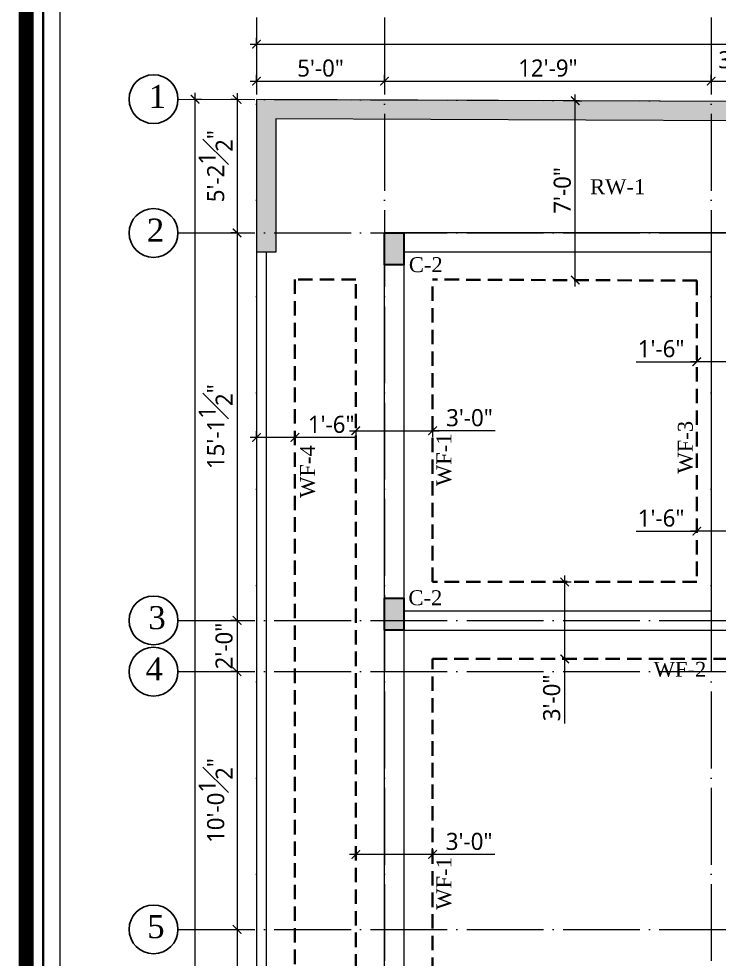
# Model space of a CAD drawing. Header units: inches. Extents: x 77090 to 90659, y -228139 to -226123.
# Drawn here: x 79708.5 to 80036.6, y -227007.8 to -226567.3 of the extents above; entities that cross this region are included whole.
import ezdxf

# ---------------------------------------------------------------- set-up
doc = ezdxf.new("R2010")
doc.units = ezdxf.units.IN
doc.header["$LTSCALE"] = 15
doc.header["$MEASUREMENT"] = 0
doc.header["$PDMODE"] = 66
for name, pattern in [('ACAD_ISO02W100', [15, 12, -3]), ('ACAD_ISO04W100', [30, 24, -3, 0, -3]), ('DASHED', [0.75, 0.5, -0.25])]:
    doc.linetypes.add(name, pattern=pattern)
doc.layers.get('0').update_dxf_attribs({"lineweight": 25})
doc.layers.get('Defpoints').update_dxf_attribs({"lineweight": 25})
for name, color, linetype, lineweight in [('doted1', 30, 'ACAD_ISO02W100', 13), ('GRID', 8, 'Continuous', 13), ('HACH', 8, 'Continuous', 13), ('level', 7, 'Continuous', 13), ('S', 6, 'Continuous', 30), ('TEXTS', 41, 'Continuous', 13), ('TILE', 252, 'Continuous', 9), ('wall', 240, 'Continuous', 13)]:
    doc.layers.add(name, color=color, linetype=linetype, lineweight=lineweight)
doc.styles.add('ADE', font='', dxfattribs={"height": 6})
doc.styles.get("Standard").update_dxf_attribs({"font": 'trebuc.ttf'})
doc.styles.get('ADE').set_extended_font_data('Arial Rounded MT Bold')
doc.dimstyles.new('TARIQ', dxfattribs={"dimtxt": 6, "dimasz": 6, "dimexe": 6, "dimexo": 6, "dimgap": 2, "dimtad": 1, "dimdec": 1, "dimzin": 3, "dimdsep": 46, "dimlunit": 4, "dimtxsty": 'Standard', "dimblk": 'ARCHTICK', "dimcen": 0.09375, "dimdle": 6, "dimclrd": 256, "dimclre": 256, "dimclrt": 3, "dimadec": 1, "dimazin": 0, "dimtfac": 1, "dimtdec": 1, "dimtofl": 0, "dimtmove": 1, "dimatfit": 3, "dimldrblk": 'ARCHTICK', "dimfxl": 0, "dimfrac": 1, "dimtolj": 1, "dimtzin": 0, "dimlwd": -1, "dimlwe": -1, "dimarcsym": 0})

# ---------------------------------------------------------------- blocks, each defined once
blk = doc.blocks.new('_ArchTick')
at = {"color": 0, "linetype": 'ByBlock', "lineweight": 5, "const_width": 0.15}
blk.add_lwpolyline([(-0.5, -0.5), (0.5, 0.5)], dxfattribs=at)
blk = doc.blocks.new('*D124')
at = {"layer": 'Defpoints', "color": 0, "ltscale": 10}
for p in [(79879.83, -226596.51), (79819.83, -226600.26), (79879.83, -226600.26)]:
    blk.add_point(p, dxfattribs=at)
at = {"layer": 'HACH', "ltscale": 10}
for p, q in [((79819.83, -226596.69), (79819.83, -226593.51)), ((79879.83, -226596.69), (79879.83, -226593.51)), ((79816.83, -226596.51), (79882.83, -226596.51))]:
    blk.add_line(p, q, dxfattribs=at)
at = {"layer": 'HACH', "ltscale": 10, "xscale": 4, "yscale": 4, "zscale": 4, "rotation": 180}
blk.add_blockref('_ArchTick', (79819.83, -226596.51), dxfattribs=at)
at = {"layer": 'HACH', "ltscale": 10, "xscale": 4, "yscale": 4, "zscale": 4}
blk.add_blockref('_ArchTick', (79879.83, -226596.51), dxfattribs=at)
at = {"layer": 'HACH', "color": 3, "ltscale": 10, "insert": (79849.83, -226590.44), "char_height": 8, "attachment_point": 5}
blk.add_mtext('\\A1;5\'-0"', dxfattribs=at)
blk = doc.blocks.new('*D125')
at = {"layer": 'Defpoints', "color": 0, "ltscale": 10}
for p in [(80032.83, -226596.51), (80032.83, -226596.51), (79879.83, -226600.26)]:
    blk.add_point(p, dxfattribs=at)
at = {"layer": 'HACH', "ltscale": 10}
for p, q in [((79879.83, -226596.69), (79879.83, -226593.51)), ((80032.83, -226596.51), (80032.83, -226593.51)), ((79876.83, -226596.51), (80035.83, -226596.51))]:
    blk.add_line(p, q, dxfattribs=at)
at = {"layer": 'HACH', "ltscale": 10, "xscale": 4, "yscale": 4, "zscale": 4, "rotation": 180}
blk.add_blockref('_ArchTick', (79879.83, -226596.51), dxfattribs=at)
at = {"layer": 'HACH', "ltscale": 10, "xscale": 4, "yscale": 4, "zscale": 4}
blk.add_blockref('_ArchTick', (80032.83, -226596.51), dxfattribs=at)
at = {"layer": 'HACH', "color": 3, "ltscale": 10, "insert": (79956.33, -226590.42), "char_height": 8, "attachment_point": 5}
blk.add_mtext('\\A1;12\'-9"', dxfattribs=at)
blk = doc.blocks.new('*D126')
at = {"layer": 'Defpoints', "color": 0, "ltscale": 10}
for p in [(80032.83, -226596.51), (80073.33, -226596.51), (80073.33, -226596.51)]:
    blk.add_point(p, dxfattribs=at)
at = {"layer": 'HACH', "ltscale": 10}
for p, q in [((80032.83, -226596.51), (80032.83, -226593.51)), ((80073.33, -226596.51), (80073.33, -226593.51)), ((80029.83, -226596.51), (80076.33, -226596.51))]:
    blk.add_line(p, q, dxfattribs=at)
at = {"layer": 'HACH', "ltscale": 10, "xscale": 4, "yscale": 4, "zscale": 4, "rotation": 180}
blk.add_blockref('_ArchTick', (80032.83, -226596.51), dxfattribs=at)
at = {"layer": 'HACH', "ltscale": 10, "xscale": 4, "yscale": 4, "zscale": 4}
blk.add_blockref('_ArchTick', (80073.33, -226596.51), dxfattribs=at)
at = {"layer": 'HACH', "color": 3, "ltscale": 10, "insert": (80053.08, -226586.48), "char_height": 8, "attachment_point": 5}
blk.add_mtext('\\A1;3\'-4{\\H1.000000x;\\S1#2;}"', dxfattribs=at)
blk = doc.blocks.new('*D131')
at = {"layer": 'Defpoints', "color": 0, "ltscale": 10}
for p in [(79819.83, -226579.22), (80419.58, -226579.22), (80419.58, -226579.22)]:
    blk.add_point(p, dxfattribs=at)
at = {"layer": 'HACH', "ltscale": 10}
for p, q in [((79819.83, -226579.22), (79819.83, -226576.22)), ((80419.58, -226579.22), (80419.58, -226576.22)), ((79816.83, -226579.22), (80422.58, -226579.22))]:
    blk.add_line(p, q, dxfattribs=at)
at = {"layer": 'HACH', "ltscale": 10, "xscale": 4, "yscale": 4, "zscale": 4, "rotation": 180}
blk.add_blockref('_ArchTick', (79819.83, -226579.22), dxfattribs=at)
at = {"layer": 'HACH', "ltscale": 10, "xscale": 4, "yscale": 4, "zscale": 4}
blk.add_blockref('_ArchTick', (80419.58, -226579.22), dxfattribs=at)
at = {"layer": 'HACH', "color": 3, "ltscale": 10, "insert": (80119.7, -226573.15), "char_height": 8, "attachment_point": 5}
blk.add_mtext('\\A1;50\'-0"', dxfattribs=at)
blk = doc.blocks.new('*D175')
at = {"layer": 'Defpoints', "color": 0, "ltscale": 10}
for p in [(79810.73, -226605.07), (79810.73, -226667.62), (79810.73, -226667.62)]:
    blk.add_point(p, dxfattribs=at)
at = {"layer": 'HACH', "ltscale": 10}
for p, q in [((79810.73, -226602.07), (79810.73, -226670.62)), ((79810.73, -226605.07), (79807.73, -226605.07)), ((79810.73, -226667.62), (79807.73, -226667.62))]:
    blk.add_line(p, q, dxfattribs=at)
at = {"layer": 'HACH', "ltscale": 10, "xscale": 4, "yscale": 4, "zscale": 4}
for p, rotation in [((79810.73, -226605.07), 90), ((79810.73, -226667.62), 270)]:
    blk.add_blockref('_ArchTick', p, dxfattribs=dict(at, rotation=rotation))
at = {"layer": 'HACH', "color": 3, "ltscale": 10, "insert": (79800.69, -226636.34), "char_height": 8, "attachment_point": 5, "rotation": 90}
blk.add_mtext('\\A1;5\'-2{\\H1.000000x;\\S1#2;}"', dxfattribs=at)
blk = doc.blocks.new('*D176')
at = {"layer": 'Defpoints', "color": 0, "ltscale": 10}
for p in [(79810.73, -226667.62), (79810.73, -226849.12), (79810.73, -226849.12)]:
    blk.add_point(p, dxfattribs=at)
at = {"layer": 'HACH', "ltscale": 10}
for p, q in [((79810.73, -226664.62), (79810.73, -226852.12)), ((79810.73, -226667.62), (79807.73, -226667.62)), ((79810.73, -226849.12), (79807.73, -226849.12))]:
    blk.add_line(p, q, dxfattribs=at)
at = {"layer": 'HACH', "ltscale": 10, "xscale": 4, "yscale": 4, "zscale": 4}
for p, rotation in [((79810.73, -226667.62), 90), ((79810.73, -226849.12), 270)]:
    blk.add_blockref('_ArchTick', p, dxfattribs=dict(at, rotation=rotation))
at = {"layer": 'HACH', "color": 3, "ltscale": 10, "insert": (79800.69, -226758.37), "char_height": 8, "attachment_point": 5, "rotation": 90}
blk.add_mtext('\\A1;15\'-1{\\H1.000000x;\\S1#2;}"', dxfattribs=at)
blk = doc.blocks.new('*D177')
at = {"layer": 'Defpoints', "color": 0, "ltscale": 10}
for p in [(79810.73, -226849.12), (79810.73, -226873.12), (79810.73, -226873.12)]:
    blk.add_point(p, dxfattribs=at)
at = {"layer": 'HACH', "ltscale": 10}
for p, q in [((79810.73, -226849.12), (79807.73, -226849.12)), ((79810.73, -226846.12), (79810.73, -226876.12)), ((79810.73, -226873.12), (79807.73, -226873.12))]:
    blk.add_line(p, q, dxfattribs=at)
at = {"layer": 'HACH', "ltscale": 10, "xscale": 4, "yscale": 4, "zscale": 4}
for p, rotation in [((79810.73, -226849.12), 90), ((79810.73, -226873.12), 270)]:
    blk.add_blockref('_ArchTick', p, dxfattribs=dict(at, rotation=rotation))
at = {"layer": 'HACH', "color": 3, "ltscale": 10, "insert": (79804.66, -226861.12), "char_height": 8, "attachment_point": 5, "rotation": 90}
blk.add_mtext('\\A1;2\'-0"', dxfattribs=at)
blk = doc.blocks.new('*D178')
at = {"layer": 'Defpoints', "color": 0, "ltscale": 10}
for p in [(79810.73, -226873.12), (79810.58, -226993.85), (79810.73, -226993.85)]:
    blk.add_point(p, dxfattribs=at)
at = {"layer": 'HACH', "ltscale": 10}
for p, q in [((79810.73, -226870.12), (79810.73, -226996.85)), ((79810.73, -226873.12), (79807.73, -226873.12)), ((79810.73, -226993.85), (79813.73, -226993.85))]:
    blk.add_line(p, q, dxfattribs=at)
at = {"layer": 'HACH', "ltscale": 10, "xscale": 4, "yscale": 4, "zscale": 4}
for p, rotation in [((79810.73, -226873.12), 90), ((79810.73, -226993.85), 270)]:
    blk.add_blockref('_ArchTick', p, dxfattribs=dict(at, rotation=rotation))
at = {"layer": 'HACH', "color": 3, "ltscale": 10, "insert": (79800.69, -226933.48), "char_height": 8, "attachment_point": 5, "rotation": 90}
blk.add_mtext('\\A1;10\'-0{\\H1.000000x;\\S1#2;}"', dxfattribs=at)
blk = doc.blocks.new('*D179')
at = {"layer": 'Defpoints', "color": 0, "ltscale": 10}
for p in [(79810.58, -226993.85), (79810.22, -227062.12), (79810.73, -227062.12)]:
    blk.add_point(p, dxfattribs=at)
at = {"layer": 'HACH', "ltscale": 10}
for p, q in [((79810.73, -226990.85), (79810.73, -227065.12)), ((79810.73, -226993.85), (79813.73, -226993.85)), ((79810.73, -227062.12), (79813.73, -227062.12))]:
    blk.add_line(p, q, dxfattribs=at)
at = {"layer": 'HACH', "ltscale": 10, "xscale": 4, "yscale": 4, "zscale": 4}
for p, rotation in [((79810.73, -226993.85), 90), ((79810.73, -227062.12), 270)]:
    blk.add_blockref('_ArchTick', p, dxfattribs=dict(at, rotation=rotation))
at = {"layer": 'HACH', "color": 3, "ltscale": 10, "insert": (79800.69, -227027.98), "char_height": 8, "attachment_point": 5, "rotation": 90}
blk.add_mtext('\\A1;5\'-8{\\H1.000000x;\\S1#2;}"', dxfattribs=at)
blk = doc.blocks.new('*D186')
at = {"layer": 'Defpoints', "color": 0, "ltscale": 10}
for p in [(79786.98, -226604.98), (79791.06, -226604.98), (79786.77, -227687.62)]:
    blk.add_point(p, dxfattribs=at)
at = {"layer": 'HACH', "ltscale": 10}
for p, q in [((79791.06, -227690.62), (79791.06, -226601.98)), ((79790.88, -226604.98), (79794.06, -226604.98)), ((79790.88, -227687.62), (79794.06, -227687.62))]:
    blk.add_line(p, q, dxfattribs=at)
at = {"layer": 'HACH', "ltscale": 10, "xscale": 4, "yscale": 4, "zscale": 4}
for p, rotation in [((79791.06, -226604.98), 90), ((79791.06, -227687.62), 270)]:
    blk.add_blockref('_ArchTick', p, dxfattribs=dict(at, rotation=rotation))
at = {"layer": 'HACH', "color": 3, "ltscale": 10, "insert": (79781.01, -227146.3), "char_height": 8, "attachment_point": 5, "rotation": 90}
blk.add_mtext('\\A1;90\'-2{\\H1.000000x;\\S1#2;}"', dxfattribs=at)
blk = doc.blocks.new('*D189')
at = {"layer": 'Defpoints', "color": 0, "ltscale": 10}
for p in [(79964.55, -226605.71), (79969.17, -226605.71), (79964.2, -226689.71)]:
    blk.add_point(p, dxfattribs=at)
at = {"layer": 'HACH', "ltscale": 10}
for p, q in [((79969.17, -226692.71), (79969.17, -226602.71)), ((79968.99, -226605.71), (79972.17, -226605.71)), ((79968.99, -226689.71), (79972.17, -226689.71))]:
    blk.add_line(p, q, dxfattribs=at)
at = {"layer": 'HACH', "ltscale": 10, "xscale": 4, "yscale": 4, "zscale": 4}
for p, rotation in [((79969.17, -226605.71), 90), ((79969.17, -226689.71), 270)]:
    blk.add_blockref('_ArchTick', p, dxfattribs=dict(at, rotation=rotation))
at = {"layer": 'HACH', "color": 3, "ltscale": 10, "insert": (79963.1, -226647.71), "char_height": 8, "attachment_point": 5, "rotation": 90}
blk.add_mtext('\\A1;7\'-0"', dxfattribs=at)
blk = doc.blocks.new('*D190')
at = {"layer": 'Defpoints', "color": 0, "ltscale": 10}
for p in [(79866.33, -226741.36), (79902.33, -226741.36), (79902.33, -226760.28)]:
    blk.add_point(p, dxfattribs=at)
at = {"layer": 'HACH', "ltscale": 10}
for p, q in [((79863.33, -226760.28), (79905.33, -226760.28)), ((79866.33, -226760.1), (79866.33, -226763.28)), ((79902.33, -226760.1), (79902.33, -226763.28)), ((79931.58, -226760.28), (79902.33, -226760.28))]:
    blk.add_line(p, q, dxfattribs=at)
at = {"layer": 'HACH', "ltscale": 10, "xscale": 4, "yscale": 4, "zscale": 4, "rotation": 180}
blk.add_blockref('_ArchTick', (79866.33, -226760.28), dxfattribs=at)
at = {"layer": 'HACH', "ltscale": 10, "xscale": 4, "yscale": 4, "zscale": 4}
blk.add_blockref('_ArchTick', (79902.33, -226760.28), dxfattribs=at)
at = {"layer": 'HACH', "color": 3, "ltscale": 10, "insert": (79919.6, -226754.21), "char_height": 8, "attachment_point": 5}
blk.add_mtext('\\A1;3\'-0"', dxfattribs=at)
blk = doc.blocks.new('*D191')
at = {"layer": 'Defpoints', "color": 0, "ltscale": 10}
for p in [(80026.08, -226727.95), (80026.08, -226727.95), (80044.08, -226727.95)]:
    blk.add_point(p, dxfattribs=at)
at = {"layer": 'HACH', "ltscale": 10}
for p, q in [((80026.08, -226727.95), (80026.08, -226724.95)), ((80044.08, -226727.95), (80044.08, -226724.95)), ((79997.64, -226727.95), (80026.08, -226727.95)), ((80047.08, -226727.95), (80023.08, -226727.95))]:
    blk.add_line(p, q, dxfattribs=at)
at = {"layer": 'HACH', "ltscale": 10, "xscale": 4, "yscale": 4, "zscale": 4, "rotation": 180}
blk.add_blockref('_ArchTick', (80026.08, -226727.95), dxfattribs=at)
at = {"layer": 'HACH', "ltscale": 10, "xscale": 4, "yscale": 4, "zscale": 4}
blk.add_blockref('_ArchTick', (80044.08, -226727.95), dxfattribs=at)
at = {"layer": 'HACH', "color": 3, "ltscale": 10, "insert": (80009.37, -226721.87), "char_height": 8, "attachment_point": 5}
blk.add_mtext('\\A1;1\'-6"', dxfattribs=at)
blk = doc.blocks.new('*D138')
at = {"layer": 'Defpoints', "color": 0, "ltscale": 10}
for p in [(80026.08, -226807.3), (80026.08, -226807.3), (80044.08, -226807.3)]:
    blk.add_point(p, dxfattribs=at)
at = {"layer": 'HACH', "ltscale": 10}
for p, q in [((80026.08, -226807.3), (80026.08, -226804.3)), ((80044.08, -226807.3), (80044.08, -226804.3)), ((79997.64, -226807.3), (80026.08, -226807.3)), ((80047.08, -226807.3), (80023.08, -226807.3))]:
    blk.add_line(p, q, dxfattribs=at)
at = {"layer": 'HACH', "ltscale": 10, "xscale": 4, "yscale": 4, "zscale": 4, "rotation": 180}
blk.add_blockref('_ArchTick', (80026.08, -226807.3), dxfattribs=at)
at = {"layer": 'HACH', "ltscale": 10, "xscale": 4, "yscale": 4, "zscale": 4}
blk.add_blockref('_ArchTick', (80044.08, -226807.3), dxfattribs=at)
at = {"layer": 'HACH', "color": 3, "ltscale": 10, "insert": (80009.37, -226801.22), "char_height": 8, "attachment_point": 5}
blk.add_mtext('\\A1;1\'-6"', dxfattribs=at)
blk = doc.blocks.new('*D192')
at = {"layer": 'Defpoints', "color": 0, "ltscale": 10}
for p in [(79963, -226831.12), (79964.2, -226831.12), (79963, -226867.12)]:
    blk.add_point(p, dxfattribs=at)
at = {"layer": 'HACH', "ltscale": 10}
for p, q in [((79964.2, -226870.12), (79964.2, -226828.12)), ((79964.2, -226831.12), (79967.2, -226831.12)), ((79964.2, -226867.12), (79967.2, -226867.12)), ((79964.2, -226897.38), (79964.2, -226867.12))]:
    blk.add_line(p, q, dxfattribs=at)
at = {"layer": 'HACH', "ltscale": 10, "xscale": 4, "yscale": 4, "zscale": 4}
for p, rotation in [((79964.2, -226831.12), 90), ((79964.2, -226867.12), 270)]:
    blk.add_blockref('_ArchTick', p, dxfattribs=dict(at, rotation=rotation))
at = {"layer": 'HACH', "color": 3, "ltscale": 10, "insert": (79958.13, -226885.4), "char_height": 8, "attachment_point": 5, "rotation": 90}
blk.add_mtext('\\A1;3\'-0"', dxfattribs=at)
blk = doc.blocks.new('*D152')
at = {"layer": 'Defpoints', "color": 0, "ltscale": 10}
for p in [(79866.33, -226958.75), (79866.33, -226958.75), (79902.33, -226958.75)]:
    blk.add_point(p, dxfattribs=at)
at = {"layer": 'HACH', "ltscale": 10}
for p, q in [((79905.33, -226958.75), (79863.33, -226958.75)), ((79866.33, -226958.75), (79866.33, -226955.75)), ((79902.33, -226958.75), (79902.33, -226955.75)), ((79931.42, -226958.75), (79902.33, -226958.75))]:
    blk.add_line(p, q, dxfattribs=at)
at = {"layer": 'HACH', "ltscale": 10, "xscale": 4, "yscale": 4, "zscale": 4, "rotation": 180}
blk.add_blockref('_ArchTick', (79866.33, -226958.75), dxfattribs=at)
at = {"layer": 'HACH', "ltscale": 10, "xscale": 4, "yscale": 4, "zscale": 4}
blk.add_blockref('_ArchTick', (79902.33, -226958.75), dxfattribs=at)
at = {"layer": 'HACH', "color": 3, "ltscale": 10, "insert": (79919.45, -226952.68), "char_height": 8, "attachment_point": 5}
blk.add_mtext('\\A1;3\'-0"', dxfattribs=at)
blk = doc.blocks.new('*D214')
at = {"layer": 'Defpoints', "color": 0, "ltscale": 10}
for p in [(79819.83, -226763.41), (79819.83, -226767.44), (79837.83, -226767.44)]:
    blk.add_point(p, dxfattribs=at)
at = {"layer": 'HACH', "ltscale": 10}
for p, q in [((79819.83, -226763.59), (79819.83, -226760.41)), ((79837.83, -226763.59), (79837.83, -226760.41)), ((79840.83, -226763.41), (79816.83, -226763.41)), ((79866.56, -226763.41), (79837.83, -226763.41))]:
    blk.add_line(p, q, dxfattribs=at)
at = {"layer": 'HACH', "ltscale": 10, "xscale": 4, "yscale": 4, "zscale": 4, "rotation": 180}
blk.add_blockref('_ArchTick', (79819.83, -226763.41), dxfattribs=at)
at = {"layer": 'HACH', "ltscale": 10, "xscale": 4, "yscale": 4, "zscale": 4}
blk.add_blockref('_ArchTick', (79837.83, -226763.41), dxfattribs=at)
at = {"layer": 'HACH', "color": 3, "ltscale": 10, "insert": (79854.83, -226757.33), "char_height": 8, "attachment_point": 5}
blk.add_mtext('\\A1;1\'-6"', dxfattribs=at)

msp = doc.modelspace()

# ---------------------------------------------------------------- hatches: boundary and pattern name
at = {"layer": 'HACH', "ltscale": 10}
for points in [[(79888.83, -226667.62), (79879.83, -226667.62), (79879.83, -226682.62), (79888.83, -226682.62)], [(79888.83, -226838.62), (79879.83, -226838.62), (79879.83, -226853.62), (79888.83, -226853.62)]]:
    msp.add_hatch(color=256, dxfattribs=at).paths.add_polyline_path(points)
at = {"layer": 'TILE', "ltscale": 2.1}
h = msp.add_hatch(dxfattribs=at)
h.set_pattern_fill('AR-CONC', color=256, style=0)
h.set_pattern_definition([(50, (-19953.017, -254129.0324), (7.17260183, -0.62752135), [0.75, -8.25]), (355, (-19953.017, -254129.0324), (-1.38751334, 7.52192134), [0.6, -6.6]), (100.4514, (-19952.419, -254129.085), (5.7850938, 6.8943954), [0.6374019, -7.0114211]), (46.1842, (-19953.017, -254127.032), (10.6724105, -1.65519014), [1.125, -12.375]), (96.6356, (-19952.128, -254127.17), (9.3466271, 9.7411787), [0.9561029, -10.51713]), (351.1842, (-19953.017, -254127.032), (9.3466195, 9.741186), [0.9, -9.9]), (21, (-19952.017, -254127.5324), (5.96907052, -4.0261889), [0.75, -8.25]), (326, (-19952.017, -254127.5324), (2.4331533, 7.25150045), [0.6, -6.6]), (71.4514, (-19951.5196, -254127.868), (8.4022263, 3.22530497), [0.6374019, -7.0114211]), (37.5, (-19953.017, -254129.0324), (0.12159855, 3.32893854), [0, -6.52, 0, -6.7, 0, -6.625]), (7.5, (-19953.017, -254129.0324), (2.63069537, 3.94411712), [0, -3.82, 0, -6.37, 0, -2.525]), (327.5, (-19955.247, -254129.0324), (5.33822436, -0.22554872), [0, -2.5, 0, -7.8, 0, -10.35]), (317.5, (-19956.247, -254129.0324), (5.8318617, 1.00104982), [0, -3.25, 0, -5.18, 0, -7.35])])
h.paths.add_polyline_path([(80015.22, -226605.92), (79819.83, -226605.1), (79819.83, -226676.62), (79828.83, -226676.62), (79828.83, -226614.14), (80015.22, -226614.92)])
h.paths.add_polyline_path([(80123.18, -226606.37), (80015.22, -226605.92), (80015.22, -226614.92), (80123.18, -226615.37)])
h.paths.add_polyline_path([(80072.38, -226613.31), (80155.95, -226613.31), (80155.95, -226639.63), (80072.38, -226639.63)], flags=9)

# ---------------------------------------------------------------- linework, layer by layer
for centre in [(79771.59, -226604.96), (79771.59, -226604.96), (79771.59, -226667.62), (79771.59, -226667.62), (79771.59, -226849.12), (79771.59, -226849.12), (79771.59, -226873.12), (79771.59, -226873.12), (79771.59, -226993.85), (79771.59, -226993.85)]:
    msp.add_circle(centre, 11.43)
at = {"layer": 'doted1', "linetype": 'ByBlock', "ltscale": 0.3, "const_width": 7}
msp.add_lwpolyline([(79711.98, -226457.2), (80715.92, -226457.2), (80715.92, -227877.5), (79711.98, -227877.5)], close=True, dxfattribs=at)
at = {"layer": 'GRID', "linetype": 'ACAD_ISO04W100', "ltscale": 0.1}
for p, q in [((79819.83, -226566.73), (79819.83, -227716.13)), ((79879.83, -226566.73), (79879.83, -227716.13)), ((80032.83, -226566.73), (80032.83, -227110.66)), ((79783.02, -226604.96), (80444.16, -226607.38)), ((79783.02, -226667.62), (80444.16, -226667.62)), ((79783.02, -226849.12), (80216.87, -226849.12)), ((79783.02, -226873.12), (80444.16, -226873.12)), ((79783.02, -226993.85), (80245.42, -226993.85))]:
    msp.add_line(p, q, dxfattribs=at)
at = {"layer": 'level', "linetype": 'DASHED', "lineweight": 35, "ltscale": 0.9}
for p, q in [((79837.83, -226689.45), (79837.83, -227326.12)), ((79866.33, -226689.45), (79837.83, -226689.45)), ((79866.33, -227326.12), (79866.33, -226689.45)), ((79902.33, -226831.12), (79902.33, -226689.45)), ((80026.08, -226689.97), (79902.33, -226689.45)), ((80026.08, -226689.97), (80026.08, -226831.12)), ((80026.08, -226831.12), (79902.33, -226831.12)), ((79902.33, -227044.12), (79902.33, -226867.12)), ((79902.33, -226867.12), (80176.81, -226867.12))]:
    msp.add_line(p, q, dxfattribs=at)
at = {"layer": 'level', "linetype": 'ByBlock', "lineweight": 35, "ltscale": 0.1}
msp.add_lwpolyline([(79719.93, -226465.15), (80707.97, -226465.15), (80707.97, -227869.55), (79719.93, -227869.55)], close=True, dxfattribs=at)
at = {"layer": 'level', "ltscale": 0.25}
msp.add_lwpolyline([(79727.88, -226473.1), (80700.02, -226473.1), (80700.02, -227861.6), (79727.88, -227861.6)], close=True, dxfattribs=at)
at = {"layer": 'S'}
for points in [[(79879.83, -226667.62), (79888.83, -226667.62), (79888.83, -226682.62), (79879.83, -226682.62)], [(79879.83, -226838.62), (79888.83, -226838.62), (79888.83, -226853.62), (79879.83, -226853.62)]]:
    msp.add_lwpolyline(points, close=True, dxfattribs=at)
at = {"layer": 'wall'}
for p, q in [((80419.58, -226607.62), (79819.83, -226605.1)), ((79819.83, -226605.1), (79819.83, -226676.62)), ((79819.83, -226607.62), (79819.83, -227672.62)), ((80410.58, -226616.58), (79828.83, -226614.14)), ((79828.83, -226614.14), (79828.83, -226676.62)), ((80359.33, -226667.62), (79879.83, -226667.62)), ((79879.83, -227351.62), (79879.83, -226667.62)), ((79819.83, -226676.62), (79819.83, -227687.62)), ((79824.33, -226676.62), (79824.33, -227342.62)), ((80032.83, -226676.62), (79888.83, -226676.62)), ((79888.83, -226676.62), (79888.83, -226844.62)), ((80032.83, -226676.62), (80032.83, -226844.62)), ((79888.83, -226844.62), (80032.83, -226844.62)), ((79888.83, -226853.62), (79888.83, -227057.62)), ((79888.83, -226853.62), (80104.83, -226853.62))]:
    msp.add_line(p, q, dxfattribs=at)
at = {"layer": 'wall', "ltscale": 2.1}
msp.add_line((79828.83, -226676.62), (79819.83, -226676.62), dxfattribs=at)

# ---------------------------------------------------------------- texts
at = {"layer": 'TEXTS', "linetype": 'ByBlock', "attachment_point": 1, "style": 'ADE'}
for s, insert, char_height, width in [('{\\fTimes New Roman Baltic|b0|i0|c0|p18;1}', (79769.35, -226598.26), 10.8, 2437.9999), ('{\\fTimes New Roman Baltic|b0|i0|c0|p18;RW-1}', (79976.09, -226642.46), 7, 2031.6666), ('{\\fTimes New Roman Baltic|b0|i0|c0|p18;2}', (79768.46, -226660.91), 10.8, 2437.9999), ('{\\fTimes New Roman Baltic|b0|i0|c0|p18;C-2}', (79891.2, -226678.98), 7, 2031.6666), ('{\\fTimes New Roman Baltic|b0|i0|c0|p18;C-2}', (79891, -226834.99), 7, 2031.6666), ('{\\fTimes New Roman Baltic|b0|i0|c0|p18;3}', (79769.16, -226842.41), 10.8, 2437.9999), ('{\\fTimes New Roman Baltic|b0|i0|c0|p18;4}', (79767.85, -226866.41), 10.8, 2437.9999), ('{\\fTimes New Roman Baltic|b0|i0|c0|p18;WF-2}', (80005.85, -226868.53), 7, 2031.6666), ('{\\fTimes New Roman Baltic|b0|i0|c0|p18;5}', (79768.63, -226987.14), 10.8, 2437.9999)]:
    msp.add_mtext(s, dxfattribs=dict(at, insert=insert, char_height=char_height, width=width))
at = {"layer": 'TEXTS', "linetype": 'ByBlock', "char_height": 7, "width": 2031.6666, "attachment_point": 1, "rotation": 90, "style": 'ADE'}
for s, insert in [('{\\fTimes New Roman Baltic|b0|i0|c0|p18;WF-3}', (80017.2, -226780.33)), ('{\\fTimes New Roman Baltic|b0|i0|c0|p18;WF-1}', (79904.13, -226786.2)), ('{\\fTimes New Roman Baltic|b0|i0|c0|p18;WF-4}', (79840.25, -226791.72)), ('{\\fTimes New Roman Baltic|b0|i0|c0|p18;WF-1}', (79904.13, -226984.64))]:
    msp.add_mtext(s, dxfattribs=dict(at, insert=insert))

# ---------------------------------------------------------------- dimensions: what is measured, and where the dimension line sits
at = {"layer": 'HACH', "ltscale": 10}
for base, p1, p2, picture, middle in [((80419.581, -226579.2207), (79819.8263, -226579.2207), (80419.581, -226579.2207), '*D131', (80119.7036, -226573.1506)), ((80073.33, -226596.51), (80032.83, -226596.51), (80073.33, -226596.51), '*D126', (80053.08, -226586.48)), ((79879.83, -226596.51), (79819.83, -226600.26), (79879.83, -226600.26), '*D124', (79849.83, -226590.44)), ((80032.83, -226596.51), (79879.83, -226600.26), (80032.83, -226596.51), '*D125', (79956.33, -226590.42))]:
    dim = msp.add_linear_dim(base=base, p1=p1, p2=p2, dimstyle='TARIQ', override={"dimtxt": 8, "dimasz": 4, "dimexe": 3, "dimexo": 3, "dimdle": 3, "dimfxl": 0.18, "dimfxlon": 1, "dimarcsym": 1}, dxfattribs=at)
    dim.commit()
    dim.dimension.update_dxf_attribs({"geometry": picture, "text_midpoint": middle})
for base, p1, p2, picture, middle in [((79791.06, -226604.98), (79786.77, -227687.62), (79786.98, -226604.98), '*D186', (79781.01, -227146.3)), ((79810.7259, -226667.6185), (79810.7259, -226605.0652), (79810.7259, -226667.6185), '*D175', (79800.6936, -226636.3419)), ((79969.17, -226605.71), (79964.2, -226689.71), (79964.55, -226605.71), '*D189', (79963.1, -226647.71)), ((79810.73, -226849.12), (79810.73, -226667.62), (79810.73, -226849.12), '*D176', (79800.69, -226758.37)), ((79810.73, -226993.85), (79810.73, -226873.12), (79810.58, -226993.85), '*D178', (79800.69, -226933.48)), ((79810.73, -227062.12), (79810.58, -226993.85), (79810.22, -227062.12), '*D179', (79800.69, -227027.98))]:
    dim = msp.add_linear_dim(base=base, p1=p1, p2=p2, angle=90, dimstyle='TARIQ', override={"dimtxt": 8, "dimasz": 4, "dimexe": 3, "dimexo": 3, "dimdle": 3, "dimfxl": 0.18, "dimfxlon": 1, "dimarcsym": 1}, dxfattribs=at)
    dim.commit()
    dim.dimension.update_dxf_attribs({"geometry": picture, "text_midpoint": middle})
for base, p1, p2, picture, middle in [((80026.08, -226727.95), (80044.08, -226727.95), (80026.08, -226727.95), '*D191', (80009.37, -226729.71)), ((79902.33, -226760.28), (79866.33, -226741.36), (79902.33, -226741.36), '*D190', (79919.6, -226765)), ((79819.83, -226763.41), (79837.83, -226767.44), (79819.83, -226767.44), '*D214', (79854.83, -226765.18)), ((80026.08, -226807.3), (80044.08, -226807.3), (80026.08, -226807.3), '*D138', (80009.37, -226809.05)), ((79866.33, -226958.75), (79902.33, -226958.75), (79866.33, -226958.75), '*D152', (79919.45, -226960.26))]:
    dim = msp.add_linear_dim(base=base, p1=p1, p2=p2, dimstyle='TARIQ', override={"dimtxt": 8, "dimasz": 4, "dimexe": 3, "dimexo": 3, "dimdle": 3, "dimfxl": 0.18, "dimfxlon": 1, "dimarcsym": 1}, dxfattribs=at)
    dim.commit()
    dim.dimension.update_dxf_attribs({"geometry": picture, "text_midpoint": middle, "dimtype": 128})
for base, p1, p2, picture, middle in [((79964.2, -226831.12), (79963, -226867.12), (79963, -226831.12), '*D192', (79958.13, -226885.4)), ((79810.73, -226873.12), (79810.73, -226849.12), (79810.73, -226873.12), '*D177', (79810.73, -226861.12))]:
    dim = msp.add_linear_dim(base=base, p1=p1, p2=p2, angle=90, dimstyle='TARIQ', override={"dimtxt": 8, "dimasz": 4, "dimexe": 3, "dimexo": 3, "dimdle": 3, "dimfxl": 0.18, "dimfxlon": 1, "dimarcsym": 1}, dxfattribs=at)
    dim.commit()
    dim.dimension.update_dxf_attribs({"geometry": picture, "text_midpoint": middle, "dimtype": 128})

doc.saveas('drawing.dxf')
